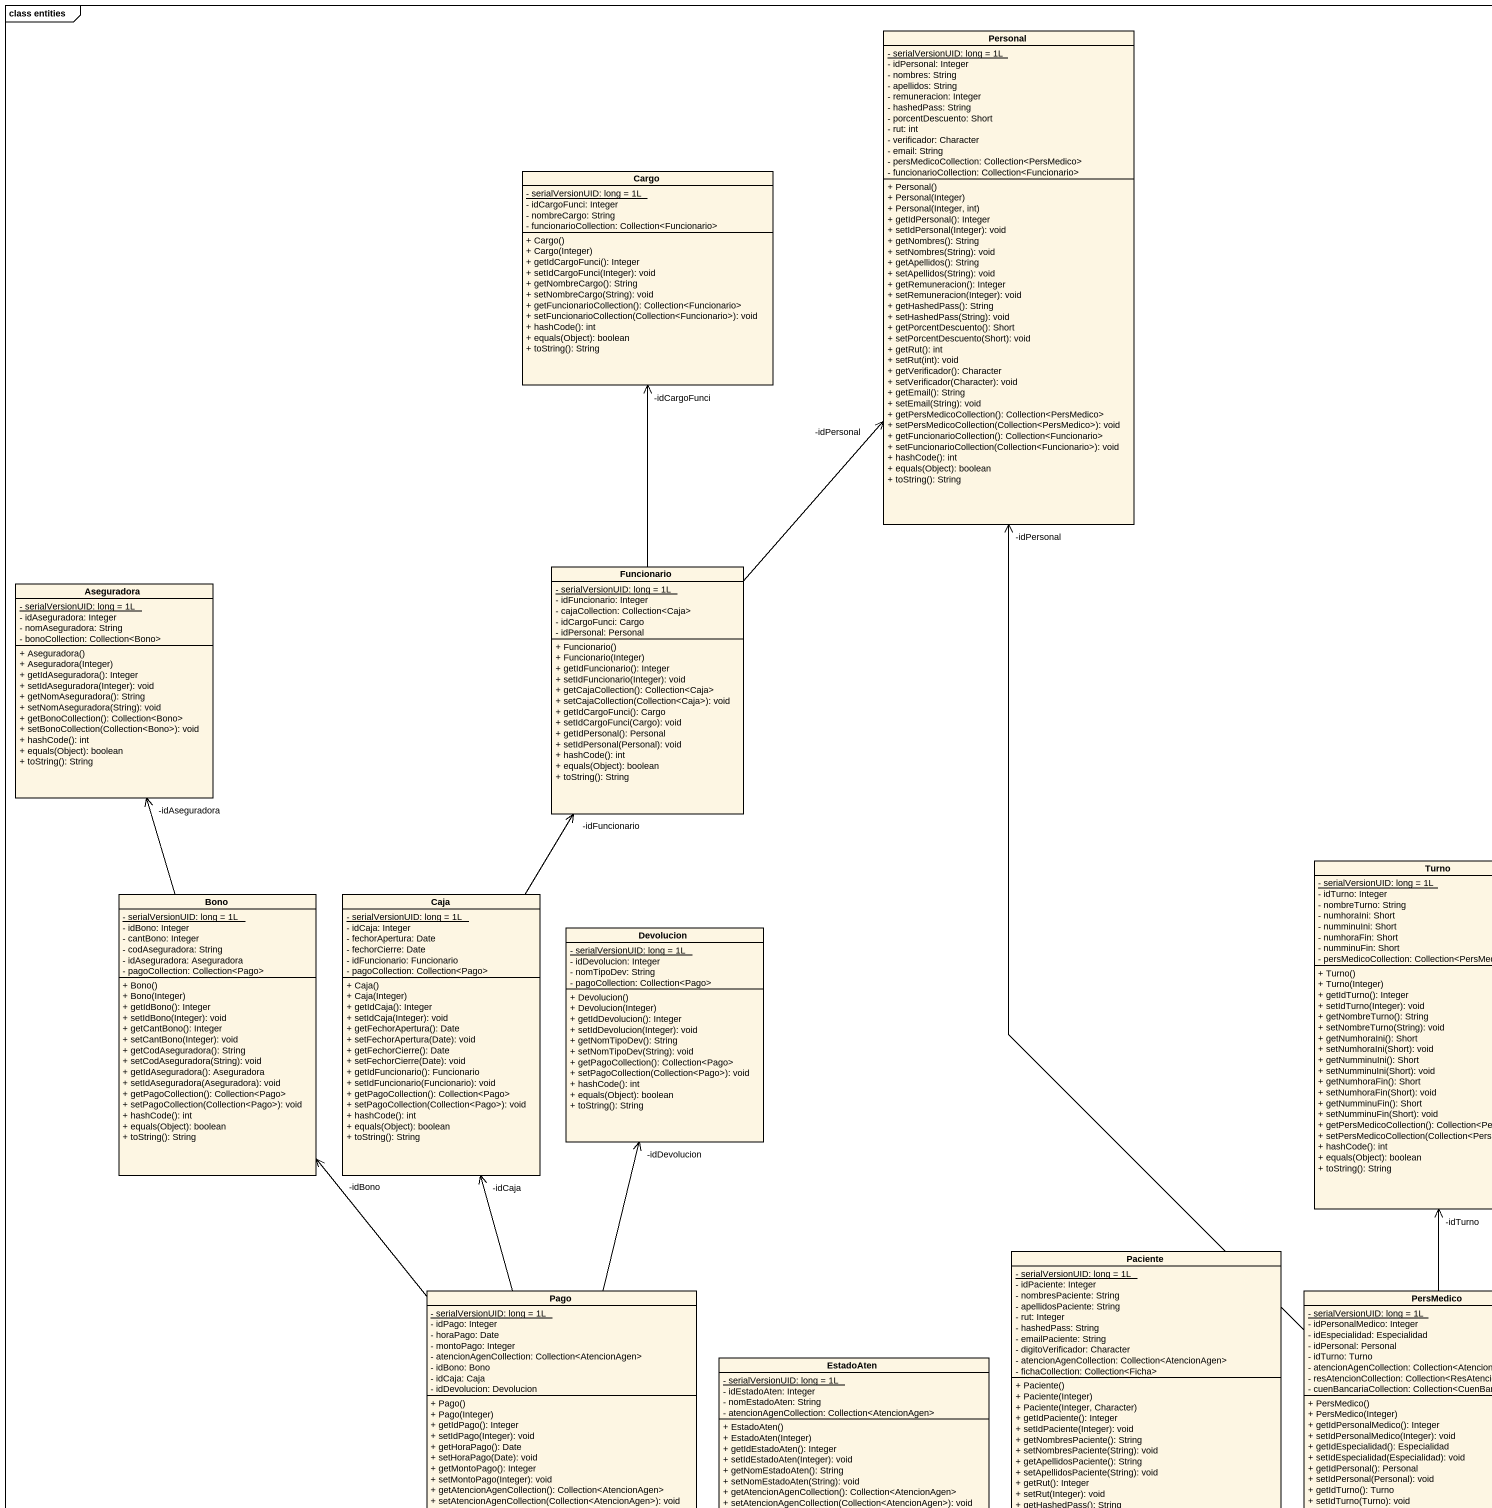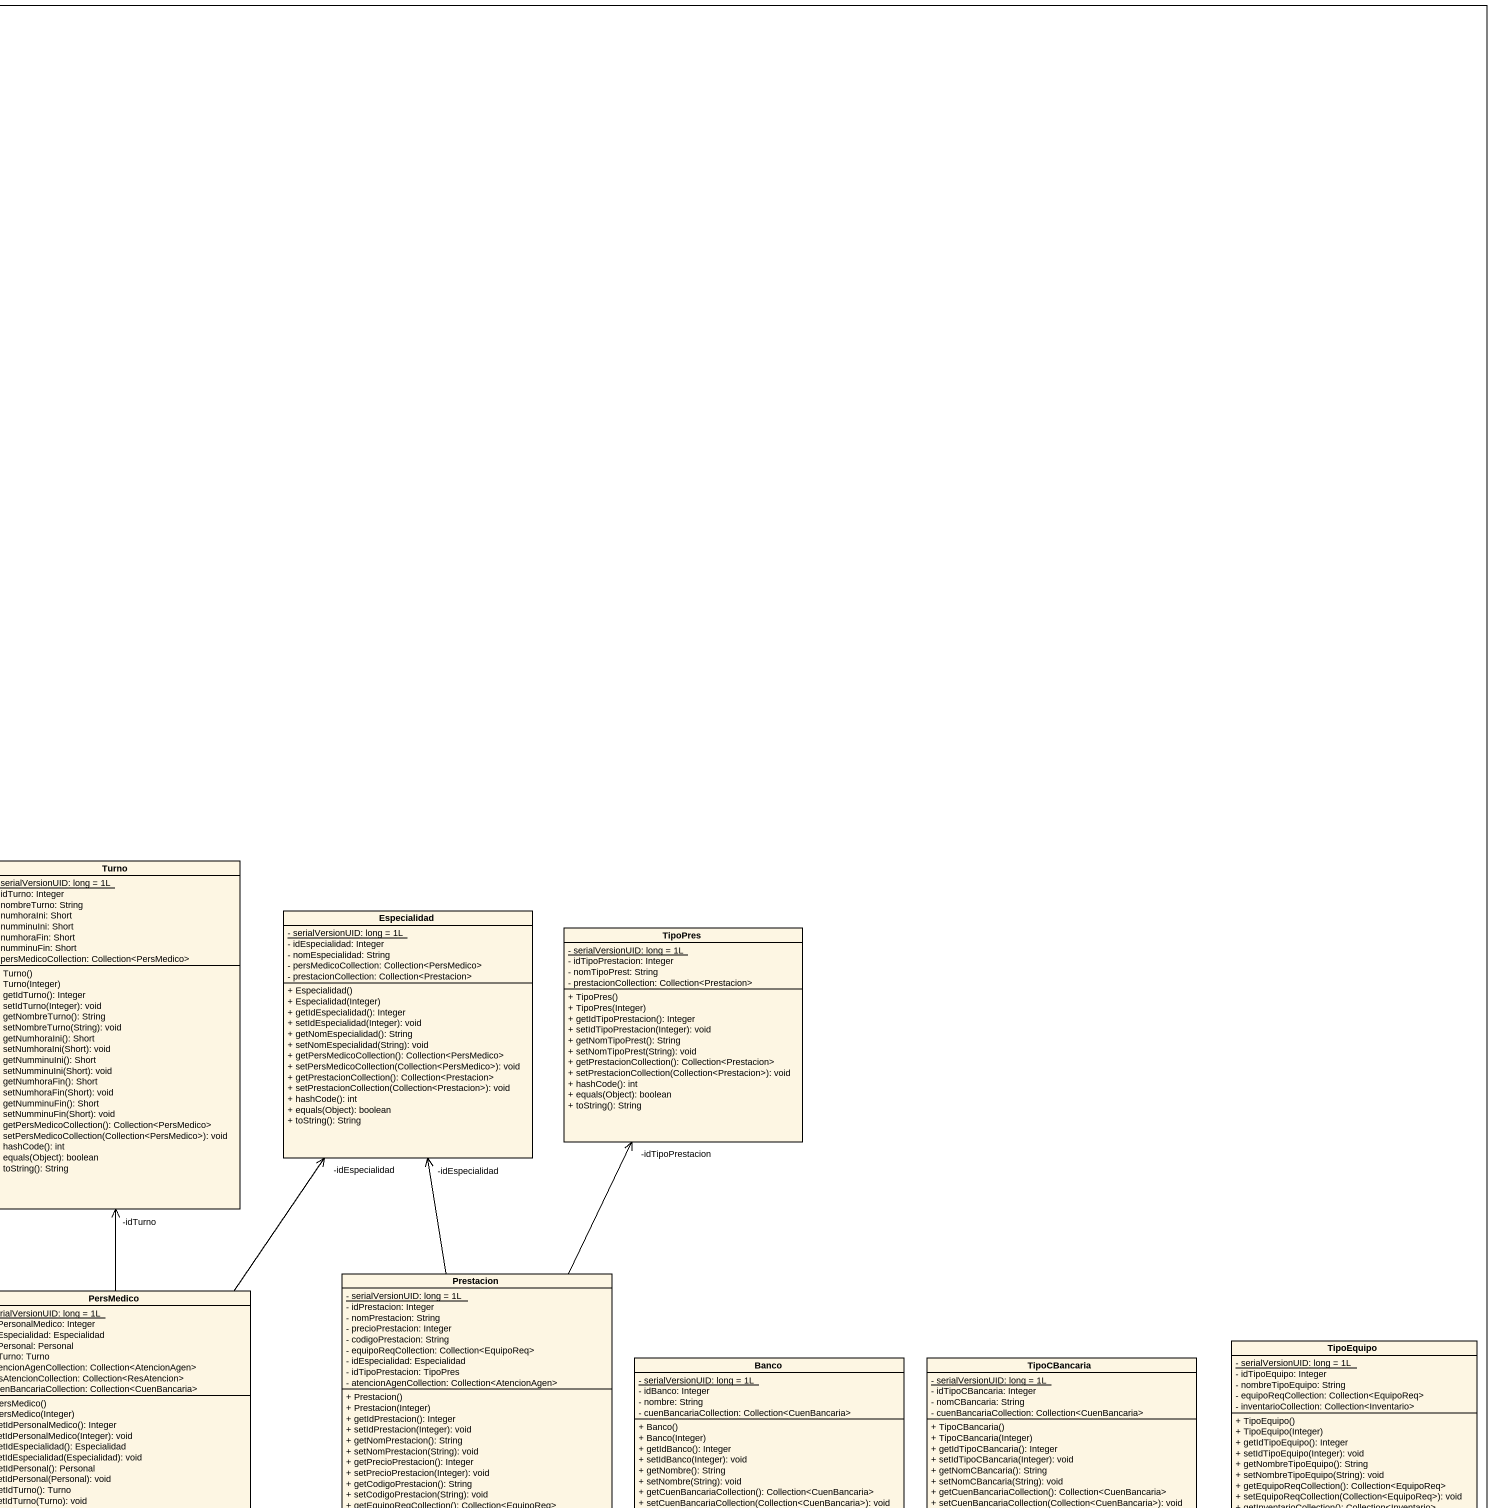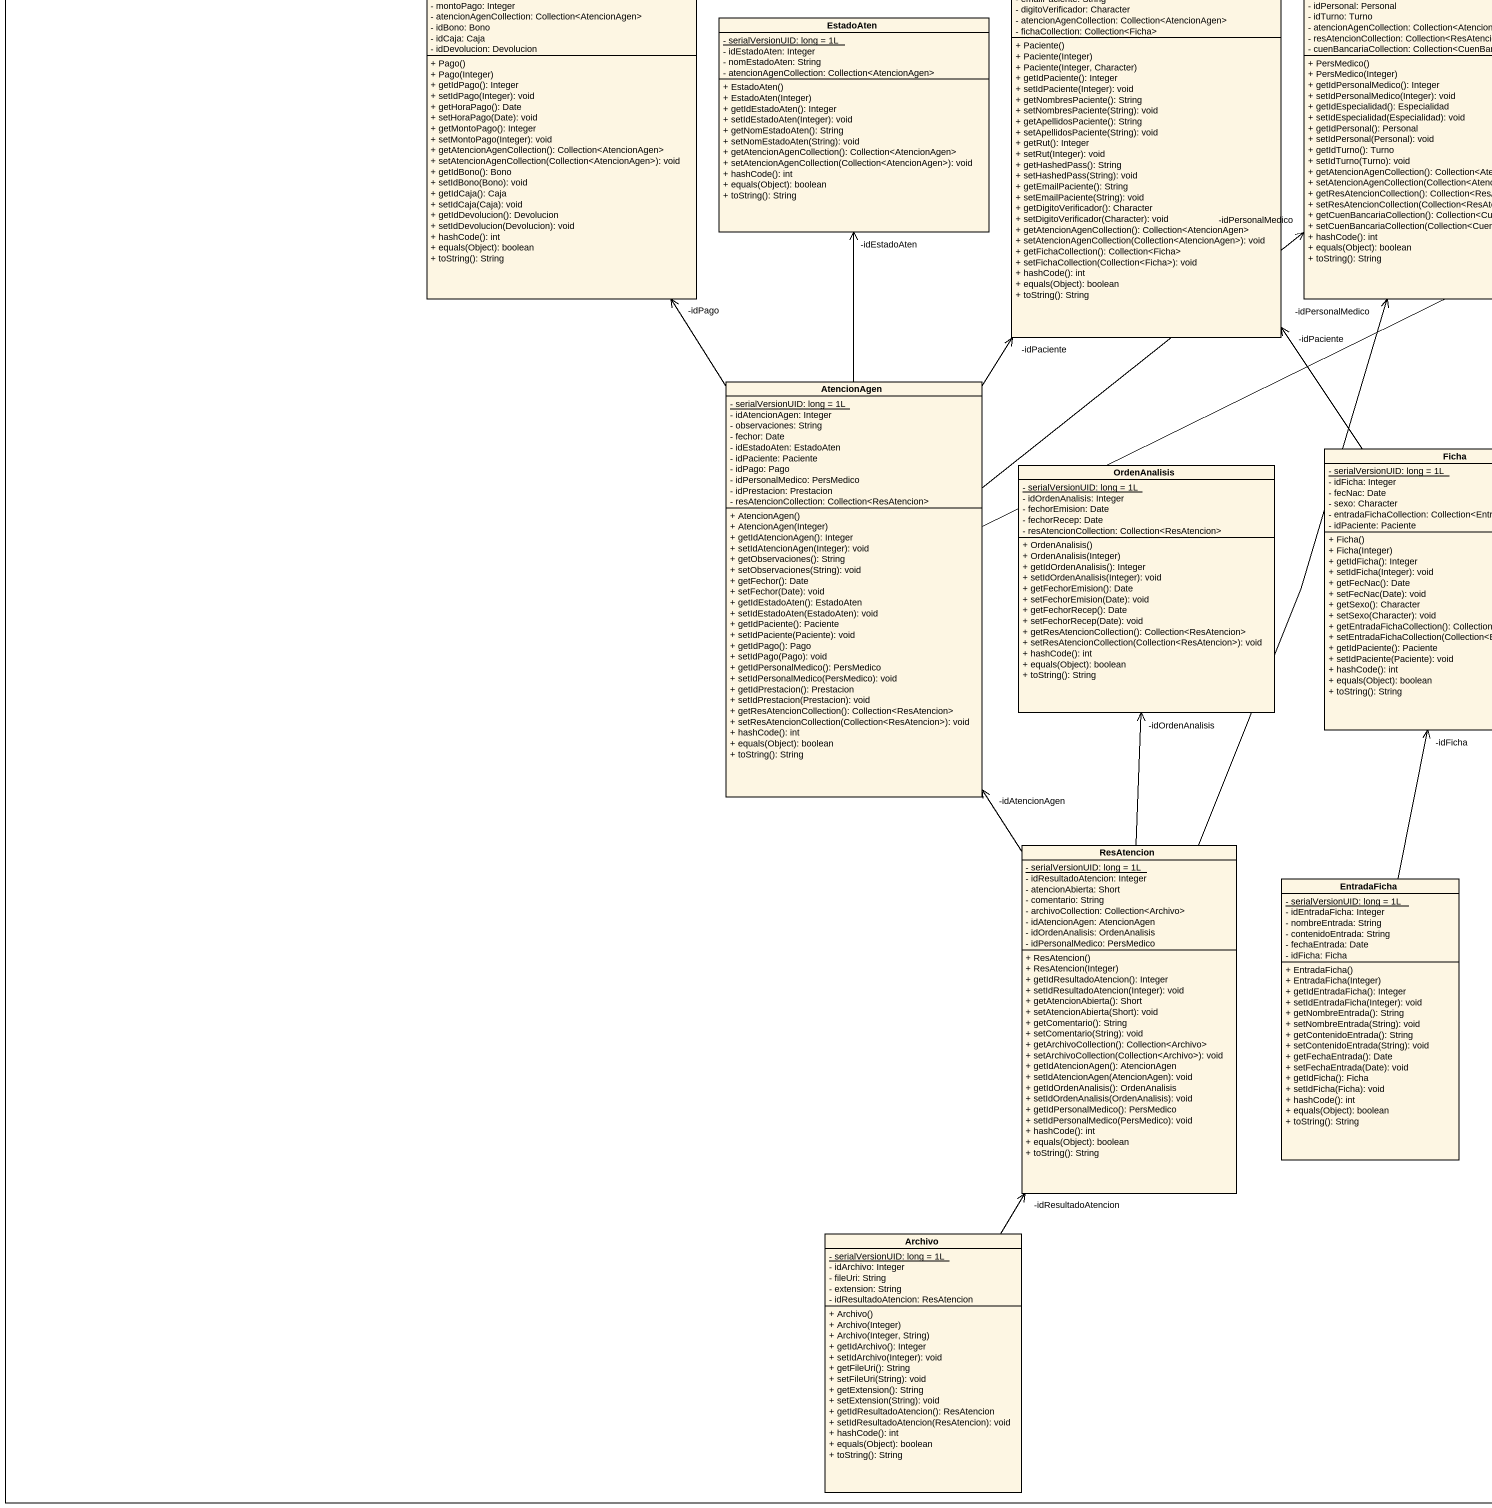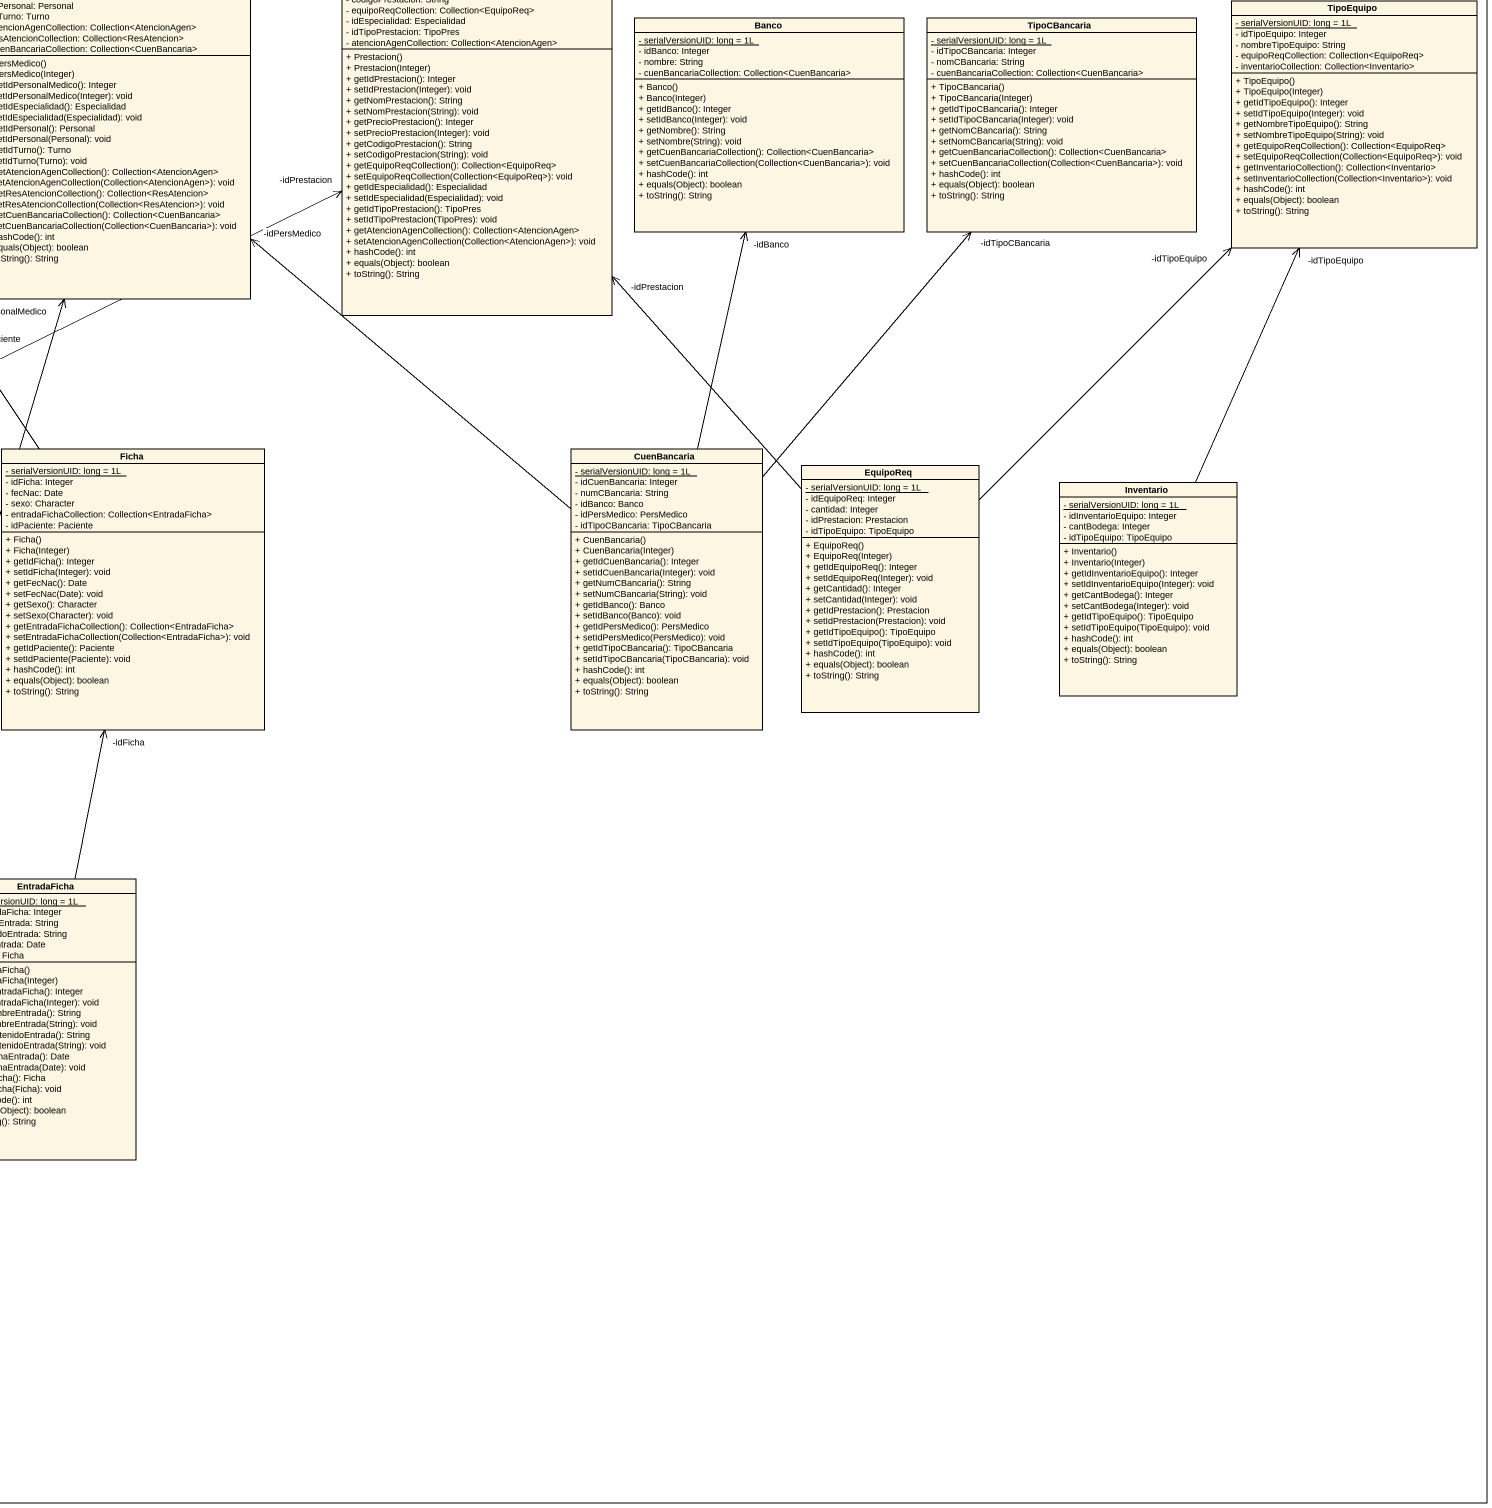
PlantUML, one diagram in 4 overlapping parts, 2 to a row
@startuml
mainframe class entities
hide circle
hide empty members
skinparam classAttributeIconSize 0
class Personal {
  {static} - serialVersionUID: long = 1L
  - idPersonal: Integer
  - nombres: String
  - apellidos: String
  - remuneracion: Integer
  - hashedPass: String
  - porcentDescuento: Short
  - rut: int
  - verificador: Character
  - email: String
  - persMedicoCollection: Collection<PersMedico>
  - funcionarioCollection: Collection<Funcionario>
  + Personal()
  + Personal(Integer)
  + Personal(Integer, int)
  + getIdPersonal(): Integer
  + setIdPersonal(Integer): void
  + getNombres(): String
  + setNombres(String): void
  + getApellidos(): String
  + setApellidos(String): void
  + getRemuneracion(): Integer
  + setRemuneracion(Integer): void
  + getHashedPass(): String
  + setHashedPass(String): void
  + getPorcentDescuento(): Short
  + setPorcentDescuento(Short): void
  + getRut(): int
  + setRut(int): void
  + getVerificador(): Character
  + setVerificador(Character): void
  + getEmail(): String
  + setEmail(String): void
  + getPersMedicoCollection(): Collection<PersMedico>
  + setPersMedicoCollection(Collection<PersMedico>): void
  + getFuncionarioCollection(): Collection<Funcionario>
  + setFuncionarioCollection(Collection<Funcionario>): void
  + hashCode(): int
  + equals(Object): boolean
  + toString(): String
}
class Cargo {
  {static} - serialVersionUID: long = 1L
  - idCargoFunci: Integer
  - nombreCargo: String
  - funcionarioCollection: Collection<Funcionario>
  + Cargo()
  + Cargo(Integer)
  + getIdCargoFunci(): Integer
  + setIdCargoFunci(Integer): void
  + getNombreCargo(): String
  + setNombreCargo(String): void
  + getFuncionarioCollection(): Collection<Funcionario>
  + setFuncionarioCollection(Collection<Funcionario>): void
  + hashCode(): int
  + equals(Object): boolean
  + toString(): String
}
class Aseguradora {
  {static} - serialVersionUID: long = 1L
  - idAseguradora: Integer
  - nomAseguradora: String
  - bonoCollection: Collection<Bono>
  + Aseguradora()
  + Aseguradora(Integer)
  + getIdAseguradora(): Integer
  + setIdAseguradora(Integer): void
  + getNomAseguradora(): String
  + setNomAseguradora(String): void
  + getBonoCollection(): Collection<Bono>
  + setBonoCollection(Collection<Bono>): void
  + hashCode(): int
  + equals(Object): boolean
  + toString(): String
}
class Funcionario {
  {static} - serialVersionUID: long = 1L
  - idFuncionario: Integer
  - cajaCollection: Collection<Caja>
  - idCargoFunci: Cargo
  - idPersonal: Personal
  + Funcionario()
  + Funcionario(Integer)
  + getIdFuncionario(): Integer
  + setIdFuncionario(Integer): void
  + getCajaCollection(): Collection<Caja>
  + setCajaCollection(Collection<Caja>): void
  + getIdCargoFunci(): Cargo
  + setIdCargoFunci(Cargo): void
  + getIdPersonal(): Personal
  + setIdPersonal(Personal): void
  + hashCode(): int
  + equals(Object): boolean
  + toString(): String
}
class Turno {
  {static} - serialVersionUID: long = 1L
  - idTurno: Integer
  - nombreTurno: String
  - numhoraIni: Short
  - numminuIni: Short
  - numhoraFin: Short
  - numminuFin: Short
  - persMedicoCollection: Collection<PersMedico>
  + Turno()
  + Turno(Integer)
  + getIdTurno(): Integer
  + setIdTurno(Integer): void
  + getNombreTurno(): String
  + setNombreTurno(String): void
  + getNumhoraIni(): Short
  + setNumhoraIni(Short): void
  + getNumminuIni(): Short
  + setNumminuIni(Short): void
  + getNumhoraFin(): Short
  + setNumhoraFin(Short): void
  + getNumminuFin(): Short
  + setNumminuFin(Short): void
  + getPersMedicoCollection(): Collection<PersMedico>
  + setPersMedicoCollection(Collection<PersMedico>): void
  + hashCode(): int
  + equals(Object): boolean
  + toString(): String
}
class Bono {
  {static} - serialVersionUID: long = 1L
  - idBono: Integer
  - cantBono: Integer
  - codAseguradora: String
  - idAseguradora: Aseguradora
  - pagoCollection: Collection<Pago>
  + Bono()
  + Bono(Integer)
  + getIdBono(): Integer
  + setIdBono(Integer): void
  + getCantBono(): Integer
  + setCantBono(Integer): void
  + getCodAseguradora(): String
  + setCodAseguradora(String): void
  + getIdAseguradora(): Aseguradora
  + setIdAseguradora(Aseguradora): void
  + getPagoCollection(): Collection<Pago>
  + setPagoCollection(Collection<Pago>): void
  + hashCode(): int
  + equals(Object): boolean
  + toString(): String
}
class Caja {
  {static} - serialVersionUID: long = 1L
  - idCaja: Integer
  - fechorApertura: Date
  - fechorCierre: Date
  - idFuncionario: Funcionario
  - pagoCollection: Collection<Pago>
  + Caja()
  + Caja(Integer)
  + getIdCaja(): Integer
  + setIdCaja(Integer): void
  + getFechorApertura(): Date
  + setFechorApertura(Date): void
  + getFechorCierre(): Date
  + setFechorCierre(Date): void
  + getIdFuncionario(): Funcionario
  + setIdFuncionario(Funcionario): void
  + getPagoCollection(): Collection<Pago>
  + setPagoCollection(Collection<Pago>): void
  + hashCode(): int
  + equals(Object): boolean
  + toString(): String
}
class Especialidad {
  {static} - serialVersionUID: long = 1L
  - idEspecialidad: Integer
  - nomEspecialidad: String
  - persMedicoCollection: Collection<PersMedico>
  - prestacionCollection: Collection<Prestacion>
  + Especialidad()
  + Especialidad(Integer)
  + getIdEspecialidad(): Integer
  + setIdEspecialidad(Integer): void
  + getNomEspecialidad(): String
  + setNomEspecialidad(String): void
  + getPersMedicoCollection(): Collection<PersMedico>
  + setPersMedicoCollection(Collection<PersMedico>): void
  + getPrestacionCollection(): Collection<Prestacion>
  + setPrestacionCollection(Collection<Prestacion>): void
  + hashCode(): int
  + equals(Object): boolean
  + toString(): String
}
class Devolucion {
  {static} - serialVersionUID: long = 1L
  - idDevolucion: Integer
  - nomTipoDev: String
  - pagoCollection: Collection<Pago>
  + Devolucion()
  + Devolucion(Integer)
  + getIdDevolucion(): Integer
  + setIdDevolucion(Integer): void
  + getNomTipoDev(): String
  + setNomTipoDev(String): void
  + getPagoCollection(): Collection<Pago>
  + setPagoCollection(Collection<Pago>): void
  + hashCode(): int
  + equals(Object): boolean
  + toString(): String
}
class TipoPres {
  {static} - serialVersionUID: long = 1L
  - idTipoPrestacion: Integer
  - nomTipoPrest: String
  - prestacionCollection: Collection<Prestacion>
  + TipoPres()
  + TipoPres(Integer)
  + getIdTipoPrestacion(): Integer
  + setIdTipoPrestacion(Integer): void
  + getNomTipoPrest(): String
  + setNomTipoPrest(String): void
  + getPrestacionCollection(): Collection<Prestacion>
  + setPrestacionCollection(Collection<Prestacion>): void
  + hashCode(): int
  + equals(Object): boolean
  + toString(): String
}
class Paciente {
  {static} - serialVersionUID: long = 1L
  - idPaciente: Integer
  - nombresPaciente: String
  - apellidosPaciente: String
  - rut: Integer
  - hashedPass: String
  - emailPaciente: String
  - digitoVerificador: Character
  - atencionAgenCollection: Collection<AtencionAgen>
  - fichaCollection: Collection<Ficha>
  + Paciente()
  + Paciente(Integer)
  + Paciente(Integer, Character)
  + getIdPaciente(): Integer
  + setIdPaciente(Integer): void
  + getNombresPaciente(): String
  + setNombresPaciente(String): void
  + getApellidosPaciente(): String
  + setApellidosPaciente(String): void
  + getRut(): Integer
  + setRut(Integer): void
  + getHashedPass(): String
  + setHashedPass(String): void
  + getEmailPaciente(): String
  + setEmailPaciente(String): void
  + getDigitoVerificador(): Character
  + setDigitoVerificador(Character): void
  + getAtencionAgenCollection(): Collection<AtencionAgen>
  + setAtencionAgenCollection(Collection<AtencionAgen>): void
  + getFichaCollection(): Collection<Ficha>
  + setFichaCollection(Collection<Ficha>): void
  + hashCode(): int
  + equals(Object): boolean
  + toString(): String
}
class Pago {
  {static} - serialVersionUID: long = 1L
  - idPago: Integer
  - horaPago: Date
  - montoPago: Integer
  - atencionAgenCollection: Collection<AtencionAgen>
  - idBono: Bono
  - idCaja: Caja
  - idDevolucion: Devolucion
  + Pago()
  + Pago(Integer)
  + getIdPago(): Integer
  + setIdPago(Integer): void
  + getHoraPago(): Date
  + setHoraPago(Date): void
  + getMontoPago(): Integer
  + setMontoPago(Integer): void
  + getAtencionAgenCollection(): Collection<AtencionAgen>
  + setAtencionAgenCollection(Collection<AtencionAgen>): void
  + getIdBono(): Bono
  + setIdBono(Bono): void
  + getIdCaja(): Caja
  + setIdCaja(Caja): void
  + getIdDevolucion(): Devolucion
  + setIdDevolucion(Devolucion): void
  + hashCode(): int
  + equals(Object): boolean
  + toString(): String
}
class PersMedico {
  {static} - serialVersionUID: long = 1L
  - idPersonalMedico: Integer
  - idEspecialidad: Especialidad
  - idPersonal: Personal
  - idTurno: Turno
  - atencionAgenCollection: Collection<AtencionAgen>
  - resAtencionCollection: Collection<ResAtencion>
  - cuenBancariaCollection: Collection<CuenBancaria>
  + PersMedico()
  + PersMedico(Integer)
  + getIdPersonalMedico(): Integer
  + setIdPersonalMedico(Integer): void
  + getIdEspecialidad(): Especialidad
  + setIdEspecialidad(Especialidad): void
  + getIdPersonal(): Personal
  + setIdPersonal(Personal): void
  + getIdTurno(): Turno
  + setIdTurno(Turno): void
  + getAtencionAgenCollection(): Collection<AtencionAgen>
  + setAtencionAgenCollection(Collection<AtencionAgen>): void
  + getResAtencionCollection(): Collection<ResAtencion>
  + setResAtencionCollection(Collection<ResAtencion>): void
  + getCuenBancariaCollection(): Collection<CuenBancaria>
  + setCuenBancariaCollection(Collection<CuenBancaria>): void
  + hashCode(): int
  + equals(Object): boolean
  + toString(): String
}
class Prestacion {
  {static} - serialVersionUID: long = 1L
  - idPrestacion: Integer
  - nomPrestacion: String
  - precioPrestacion: Integer
  - codigoPrestacion: String
  - equipoReqCollection: Collection<EquipoReq>
  - idEspecialidad: Especialidad
  - idTipoPrestacion: TipoPres
  - atencionAgenCollection: Collection<AtencionAgen>
  + Prestacion()
  + Prestacion(Integer)
  + getIdPrestacion(): Integer
  + setIdPrestacion(Integer): void
  + getNomPrestacion(): String
  + setNomPrestacion(String): void
  + getPrecioPrestacion(): Integer
  + setPrecioPrestacion(Integer): void
  + getCodigoPrestacion(): String
  + setCodigoPrestacion(String): void
  + getEquipoReqCollection(): Collection<EquipoReq>
  + setEquipoReqCollection(Collection<EquipoReq>): void
  + getIdEspecialidad(): Especialidad
  + setIdEspecialidad(Especialidad): void
  + getIdTipoPrestacion(): TipoPres
  + setIdTipoPrestacion(TipoPres): void
  + getAtencionAgenCollection(): Collection<AtencionAgen>
  + setAtencionAgenCollection(Collection<AtencionAgen>): void
  + hashCode(): int
  + equals(Object): boolean
  + toString(): String
}
class EstadoAten {
  {static} - serialVersionUID: long = 1L
  - idEstadoAten: Integer
  - nomEstadoAten: String
  - atencionAgenCollection: Collection<AtencionAgen>
  + EstadoAten()
  + EstadoAten(Integer)
  + getIdEstadoAten(): Integer
  + setIdEstadoAten(Integer): void
  + getNomEstadoAten(): String
  + setNomEstadoAten(String): void
  + getAtencionAgenCollection(): Collection<AtencionAgen>
  + setAtencionAgenCollection(Collection<AtencionAgen>): void
  + hashCode(): int
  + equals(Object): boolean
  + toString(): String
}
class Banco {
  {static} - serialVersionUID: long = 1L
  - idBanco: Integer
  - nombre: String
  - cuenBancariaCollection: Collection<CuenBancaria>
  + Banco()
  + Banco(Integer)
  + getIdBanco(): Integer
  + setIdBanco(Integer): void
  + getNombre(): String
  + setNombre(String): void
  + getCuenBancariaCollection(): Collection<CuenBancaria>
  + setCuenBancariaCollection(Collection<CuenBancaria>): void
  + hashCode(): int
  + equals(Object): boolean
  + toString(): String
}
class TipoCBancaria {
  {static} - serialVersionUID: long = 1L
  - idTipoCBancaria: Integer
  - nomCBancaria: String
  - cuenBancariaCollection: Collection<CuenBancaria>
  + TipoCBancaria()
  + TipoCBancaria(Integer)
  + getIdTipoCBancaria(): Integer
  + setIdTipoCBancaria(Integer): void
  + getNomCBancaria(): String
  + setNomCBancaria(String): void
  + getCuenBancariaCollection(): Collection<CuenBancaria>
  + setCuenBancariaCollection(Collection<CuenBancaria>): void
  + hashCode(): int
  + equals(Object): boolean
  + toString(): String
}
class TipoEquipo {
  {static} - serialVersionUID: long = 1L
  - idTipoEquipo: Integer
  - nombreTipoEquipo: String
  - equipoReqCollection: Collection<EquipoReq>
  - inventarioCollection: Collection<Inventario>
  + TipoEquipo()
  + TipoEquipo(Integer)
  + getIdTipoEquipo(): Integer
  + setIdTipoEquipo(Integer): void
  + getNombreTipoEquipo(): String
  + setNombreTipoEquipo(String): void
  + getEquipoReqCollection(): Collection<EquipoReq>
  + setEquipoReqCollection(Collection<EquipoReq>): void
  + getInventarioCollection(): Collection<Inventario>
  + setInventarioCollection(Collection<Inventario>): void
  + hashCode(): int
  + equals(Object): boolean
  + toString(): String
}
class AtencionAgen {
  {static} - serialVersionUID: long = 1L
  - idAtencionAgen: Integer
  - observaciones: String
  - fechor: Date
  - idEstadoAten: EstadoAten
  - idPaciente: Paciente
  - idPago: Pago
  - idPersonalMedico: PersMedico
  - idPrestacion: Prestacion
  - resAtencionCollection: Collection<ResAtencion>
  + AtencionAgen()
  + AtencionAgen(Integer)
  + getIdAtencionAgen(): Integer
  + setIdAtencionAgen(Integer): void
  + getObservaciones(): String
  + setObservaciones(String): void
  + getFechor(): Date
  + setFechor(Date): void
  + getIdEstadoAten(): EstadoAten
  + setIdEstadoAten(EstadoAten): void
  + getIdPaciente(): Paciente
  + setIdPaciente(Paciente): void
  + getIdPago(): Pago
  + setIdPago(Pago): void
  + getIdPersonalMedico(): PersMedico
  + setIdPersonalMedico(PersMedico): void
  + getIdPrestacion(): Prestacion
  + setIdPrestacion(Prestacion): void
  + getResAtencionCollection(): Collection<ResAtencion>
  + setResAtencionCollection(Collection<ResAtencion>): void
  + hashCode(): int
  + equals(Object): boolean
  + toString(): String
}
class Ficha {
  {static} - serialVersionUID: long = 1L
  - idFicha: Integer
  - fecNac: Date
  - sexo: Character
  - entradaFichaCollection: Collection<EntradaFicha>
  - idPaciente: Paciente
  + Ficha()
  + Ficha(Integer)
  + getIdFicha(): Integer
  + setIdFicha(Integer): void
  + getFecNac(): Date
  + setFecNac(Date): void
  + getSexo(): Character
  + setSexo(Character): void
  + getEntradaFichaCollection(): Collection<EntradaFicha>
  + setEntradaFichaCollection(Collection<EntradaFicha>): void
  + getIdPaciente(): Paciente
  + setIdPaciente(Paciente): void
  + hashCode(): int
  + equals(Object): boolean
  + toString(): String
}
class CuenBancaria {
  {static} - serialVersionUID: long = 1L
  - idCuenBancaria: Integer
  - numCBancaria: String
  - idBanco: Banco
  - idPersMedico: PersMedico
  - idTipoCBancaria: TipoCBancaria
  + CuenBancaria()
  + CuenBancaria(Integer)
  + getIdCuenBancaria(): Integer
  + setIdCuenBancaria(Integer): void
  + getNumCBancaria(): String
  + setNumCBancaria(String): void
  + getIdBanco(): Banco
  + setIdBanco(Banco): void
  + getIdPersMedico(): PersMedico
  + setIdPersMedico(PersMedico): void
  + getIdTipoCBancaria(): TipoCBancaria
  + setIdTipoCBancaria(TipoCBancaria): void
  + hashCode(): int
  + equals(Object): boolean
  + toString(): String
}
class OrdenAnalisis {
  {static} - serialVersionUID: long = 1L
  - idOrdenAnalisis: Integer
  - fechorEmision: Date
  - fechorRecep: Date
  - resAtencionCollection: Collection<ResAtencion>
  + OrdenAnalisis()
  + OrdenAnalisis(Integer)
  + getIdOrdenAnalisis(): Integer
  + setIdOrdenAnalisis(Integer): void
  + getFechorEmision(): Date
  + setFechorEmision(Date): void
  + getFechorRecep(): Date
  + setFechorRecep(Date): void
  + getResAtencionCollection(): Collection<ResAtencion>
  + setResAtencionCollection(Collection<ResAtencion>): void
  + hashCode(): int
  + equals(Object): boolean
  + toString(): String
}
class EquipoReq {
  {static} - serialVersionUID: long = 1L
  - idEquipoReq: Integer
  - cantidad: Integer
  - idPrestacion: Prestacion
  - idTipoEquipo: TipoEquipo
  + EquipoReq()
  + EquipoReq(Integer)
  + getIdEquipoReq(): Integer
  + setIdEquipoReq(Integer): void
  + getCantidad(): Integer
  + setCantidad(Integer): void
  + getIdPrestacion(): Prestacion
  + setIdPrestacion(Prestacion): void
  + getIdTipoEquipo(): TipoEquipo
  + setIdTipoEquipo(TipoEquipo): void
  + hashCode(): int
  + equals(Object): boolean
  + toString(): String
}
class Inventario {
  {static} - serialVersionUID: long = 1L
  - idInventarioEquipo: Integer
  - cantBodega: Integer
  - idTipoEquipo: TipoEquipo
  + Inventario()
  + Inventario(Integer)
  + getIdInventarioEquipo(): Integer
  + setIdInventarioEquipo(Integer): void
  + getCantBodega(): Integer
  + setCantBodega(Integer): void
  + getIdTipoEquipo(): TipoEquipo
  + setIdTipoEquipo(TipoEquipo): void
  + hashCode(): int
  + equals(Object): boolean
  + toString(): String
}
class ResAtencion {
  {static} - serialVersionUID: long = 1L
  - idResultadoAtencion: Integer
  - atencionAbierta: Short
  - comentario: String
  - archivoCollection: Collection<Archivo>
  - idAtencionAgen: AtencionAgen
  - idOrdenAnalisis: OrdenAnalisis
  - idPersonalMedico: PersMedico
  + ResAtencion()
  + ResAtencion(Integer)
  + getIdResultadoAtencion(): Integer
  + setIdResultadoAtencion(Integer): void
  + getAtencionAbierta(): Short
  + setAtencionAbierta(Short): void
  + getComentario(): String
  + setComentario(String): void
  + getArchivoCollection(): Collection<Archivo>
  + setArchivoCollection(Collection<Archivo>): void
  + getIdAtencionAgen(): AtencionAgen
  + setIdAtencionAgen(AtencionAgen): void
  + getIdOrdenAnalisis(): OrdenAnalisis
  + setIdOrdenAnalisis(OrdenAnalisis): void
  + getIdPersonalMedico(): PersMedico
  + setIdPersonalMedico(PersMedico): void
  + hashCode(): int
  + equals(Object): boolean
  + toString(): String
}
class EntradaFicha {
  {static} - serialVersionUID: long = 1L
  - idEntradaFicha: Integer
  - nombreEntrada: String
  - contenidoEntrada: String
  - fechaEntrada: Date
  - idFicha: Ficha
  + EntradaFicha()
  + EntradaFicha(Integer)
  + getIdEntradaFicha(): Integer
  + setIdEntradaFicha(Integer): void
  + getNombreEntrada(): String
  + setNombreEntrada(String): void
  + getContenidoEntrada(): String
  + setContenidoEntrada(String): void
  + getFechaEntrada(): Date
  + setFechaEntrada(Date): void
  + getIdFicha(): Ficha
  + setIdFicha(Ficha): void
  + hashCode(): int
  + equals(Object): boolean
  + toString(): String
}
class Archivo {
  {static} - serialVersionUID: long = 1L
  - idArchivo: Integer
  - fileUri: String
  - extension: String
  - idResultadoAtencion: ResAtencion
  + Archivo()
  + Archivo(Integer)
  + Archivo(Integer, String)
  + getIdArchivo(): Integer
  + setIdArchivo(Integer): void
  + getFileUri(): String
  + setFileUri(String): void
  + getExtension(): String
  + setExtension(String): void
  + getIdResultadoAtencion(): ResAtencion
  + setIdResultadoAtencion(ResAtencion): void
  + hashCode(): int
  + equals(Object): boolean
  + toString(): String
}
Funcionario -up-> "-idPersonal" Personal
Funcionario -up-> "-idCargoFunci" Cargo
Bono -up-> "-idAseguradora" Aseguradora
Caja -up-> "-idFuncionario" Funcionario
Pago -up-> "-idBono" Bono
Pago -up-> "-idCaja" Caja
Pago -up-> "-idDevolucion" Devolucion
PersMedico -up-> "-idPersonal" Personal
PersMedico -up-> "-idTurno" Turno
PersMedico -up-> "-idEspecialidad" Especialidad
Prestacion -up-> "-idEspecialidad" Especialidad
Prestacion -up-> "-idTipoPrestacion" TipoPres
AtencionAgen -up-> "-idPaciente" Paciente
AtencionAgen -up-> "-idPago" Pago
AtencionAgen -up-> "-idPersonalMedico" PersMedico
AtencionAgen -right-> "-idPrestacion" Prestacion
AtencionAgen -up-> "-idEstadoAten" EstadoAten
Ficha -up-> "-idPaciente" Paciente
CuenBancaria -up-> "-idPersMedico" PersMedico
CuenBancaria -up-> "-idBanco" Banco
CuenBancaria -up-> "-idTipoCBancaria" TipoCBancaria
EquipoReq -up-> "-idPrestacion" Prestacion
EquipoReq -up-> "-idTipoEquipo" TipoEquipo
Inventario -up-> "-idTipoEquipo" TipoEquipo
ResAtencion -up-> "-idPersonalMedico" PersMedico
ResAtencion -up-> "-idAtencionAgen" AtencionAgen
ResAtencion -up-> "-idOrdenAnalisis" OrdenAnalisis
EntradaFicha -up-> "-idFicha" Ficha
Archivo -up-> "-idResultadoAtencion" ResAtencion
@enduml
